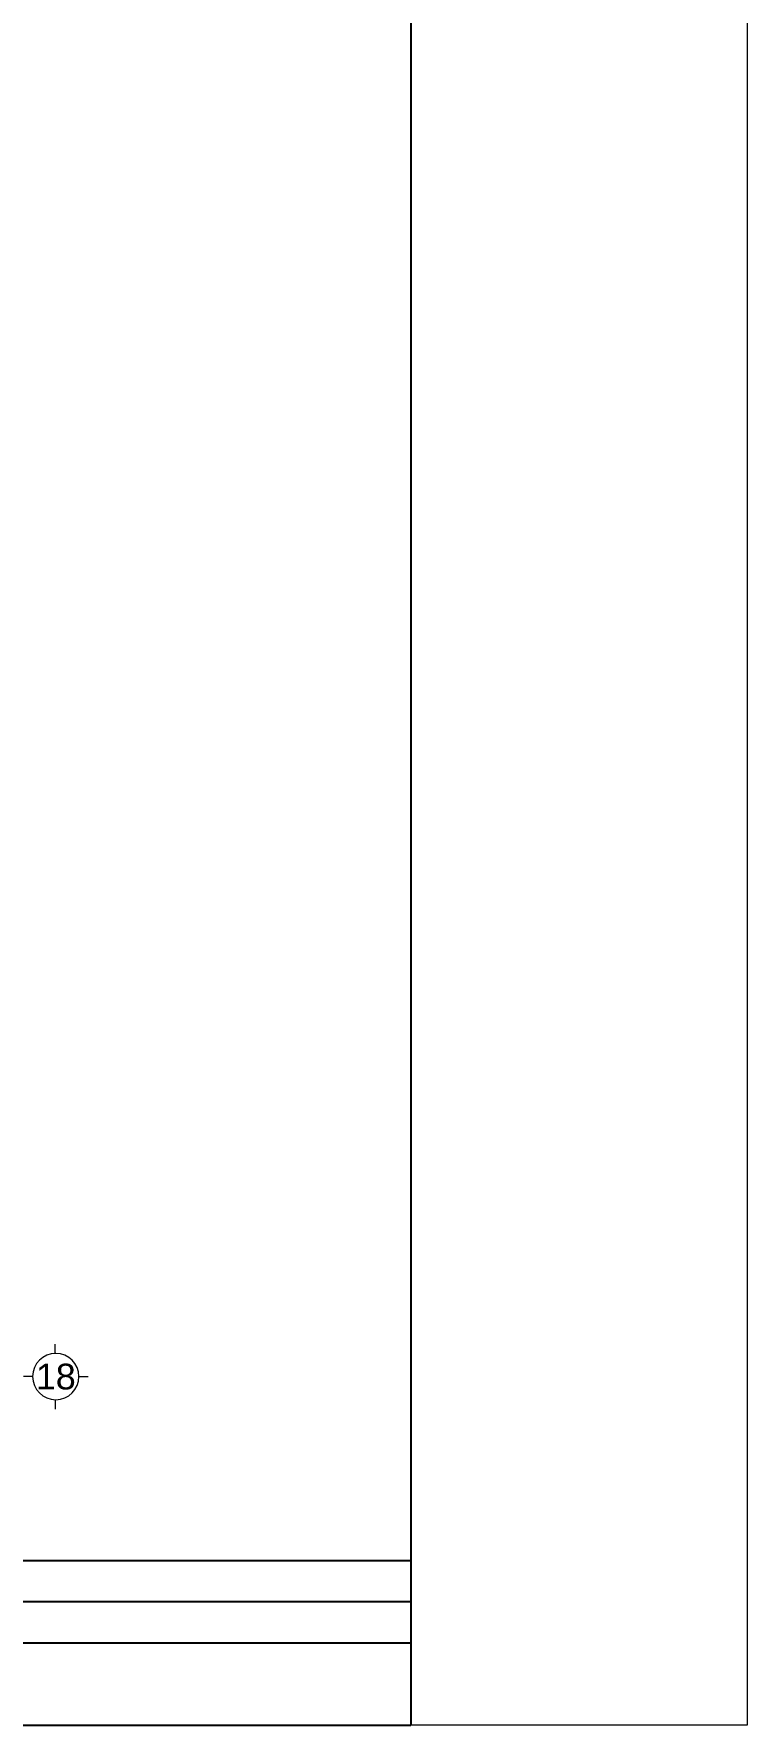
# Model space of a CAD drawing. Header units: millimetres. Extents: x -146909 to 4830753, y -683702 to -336947.
# Drawn here: x 4805484 to 4808950, y -448762 to -440551 of the extents above; entities that cross this region are included whole.
import ezdxf
from ezdxf.enums import TextEntityAlignment as Align

# ---------------------------------------------------------------- set-up
doc = ezdxf.new("R2010")
doc.units = ezdxf.units.MM
doc.header["$MEASUREMENT"] = 0
doc.layers.get('0').update_dxf_attribs({"lineweight": 9})
for name, color, linetype, lineweight in [("'S_General_Cont_1 Thin", 1, 'Continuous', 18), ("'S_General_Text_3_Member name", 3, 'Continuous', 35), ('DBAO', 2, 'Continuous', 13)]:
    doc.layers.add(name, color=color, linetype=linetype, lineweight=lineweight)
doc.layers.add('TBL', color=1, linetype='Continuous')
doc.styles.get("Standard").update_dxf_attribs({"font": 'arial.ttf'})

# ---------------------------------------------------------------- blocks, each defined once
blk = doc.blocks.new('GL')
at = {"layer": "'S_General_Cont_1 Thin"}
for p, q in [((12, 600), (12, 841)), ((-600, 0), (-841, 0)), ((600, 0), (841, 0)), ((12, -600), (12, -841))]:
    blk.add_line(p, q, dxfattribs=at)
blk.add_circle((0, 0), 600, dxfattribs=at)
at = {"layer": "'S_General_Text_3_Member name"}
blk.add_attdef('A', text='', height=602, dxfattribs=at).set_placement((0, 0), align=Align.MIDDLE)

msp = doc.modelspace()

# ---------------------------------------------------------------- linework, layer by layer
at = {"layer": 'DBAO', "color": 1}
msp.add_lwpolyline([(4808950.47356, -448761.98892), (4792200.47356, -448761.98892), (4792200.47356, -434761.98892), (4808950.47356, -434761.98892)], close=True, dxfattribs=at)
at = {"layer": 'TBL'}
for p, q in [((4807316.52474, -435087.30565), (4807316.52474, -448761.98892)), ((4794988.64647, -447961.98892), (4807316.52474, -447961.98892)), ((4794988.64647, -448361.98892), (4807316.52474, -448361.98892)), ((4794988.64647, -448761.98892), (4807316.52474, -448761.98892))]:
    msp.add_line(p, q, dxfattribs=at)
at = {"layer": 'TBL', "color": 8}
msp.add_line((4794988.64647, -448161.98892), (4807316.52474, -448161.98892), dxfattribs=at)

# ---------------------------------------------------------------- block references
ref = msp.add_blockref('GL', (4805590.90394, -447069.49154), dxfattribs=dict(xscale=-0.187421907519365, yscale=0.187421907519365, zscale=0.187421907519365))
ref.add_attrib('A', '18', dxfattribs={"layer": "'S_General_Text_3_Member name", "height": 125}).set_placement((4805590.90394, -447069.49154), align=Align.MIDDLE)

doc.saveas('drawing.dxf')
